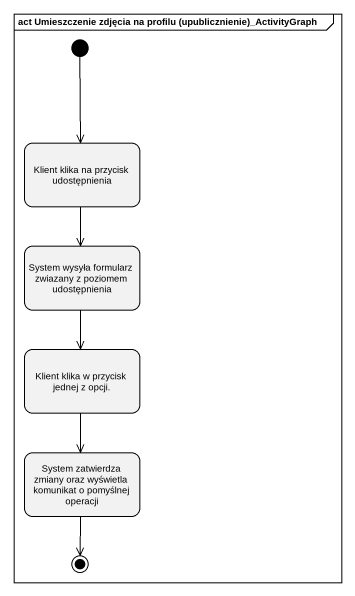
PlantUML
@startuml
mainframe act Umieszczenie zdjęcia na profilu (upublicznienie)_ActivityGraph
hide empty description
state "Klient klika na przycisk udostępnienia" as Klient_klika_na_przycisk
state "System wysyła formularz zwiazany z poziomem udostępnienia" as System_wysyła_formularz
state "Klient klika w przycisk jednej z opcji." as Klient_klika_w_przycisk
state "System zatwierdza zmiany oraz wyświetla komunikat o pomyślnej operacji" as System_zatwierdza_zmiany
[*] --> Klient_klika_na_przycisk
Klient_klika_na_przycisk --> System_wysyła_formularz
System_wysyła_formularz --> Klient_klika_w_przycisk
Klient_klika_w_przycisk --> System_zatwierdza_zmiany
System_zatwierdza_zmiany --> [*]
@enduml
